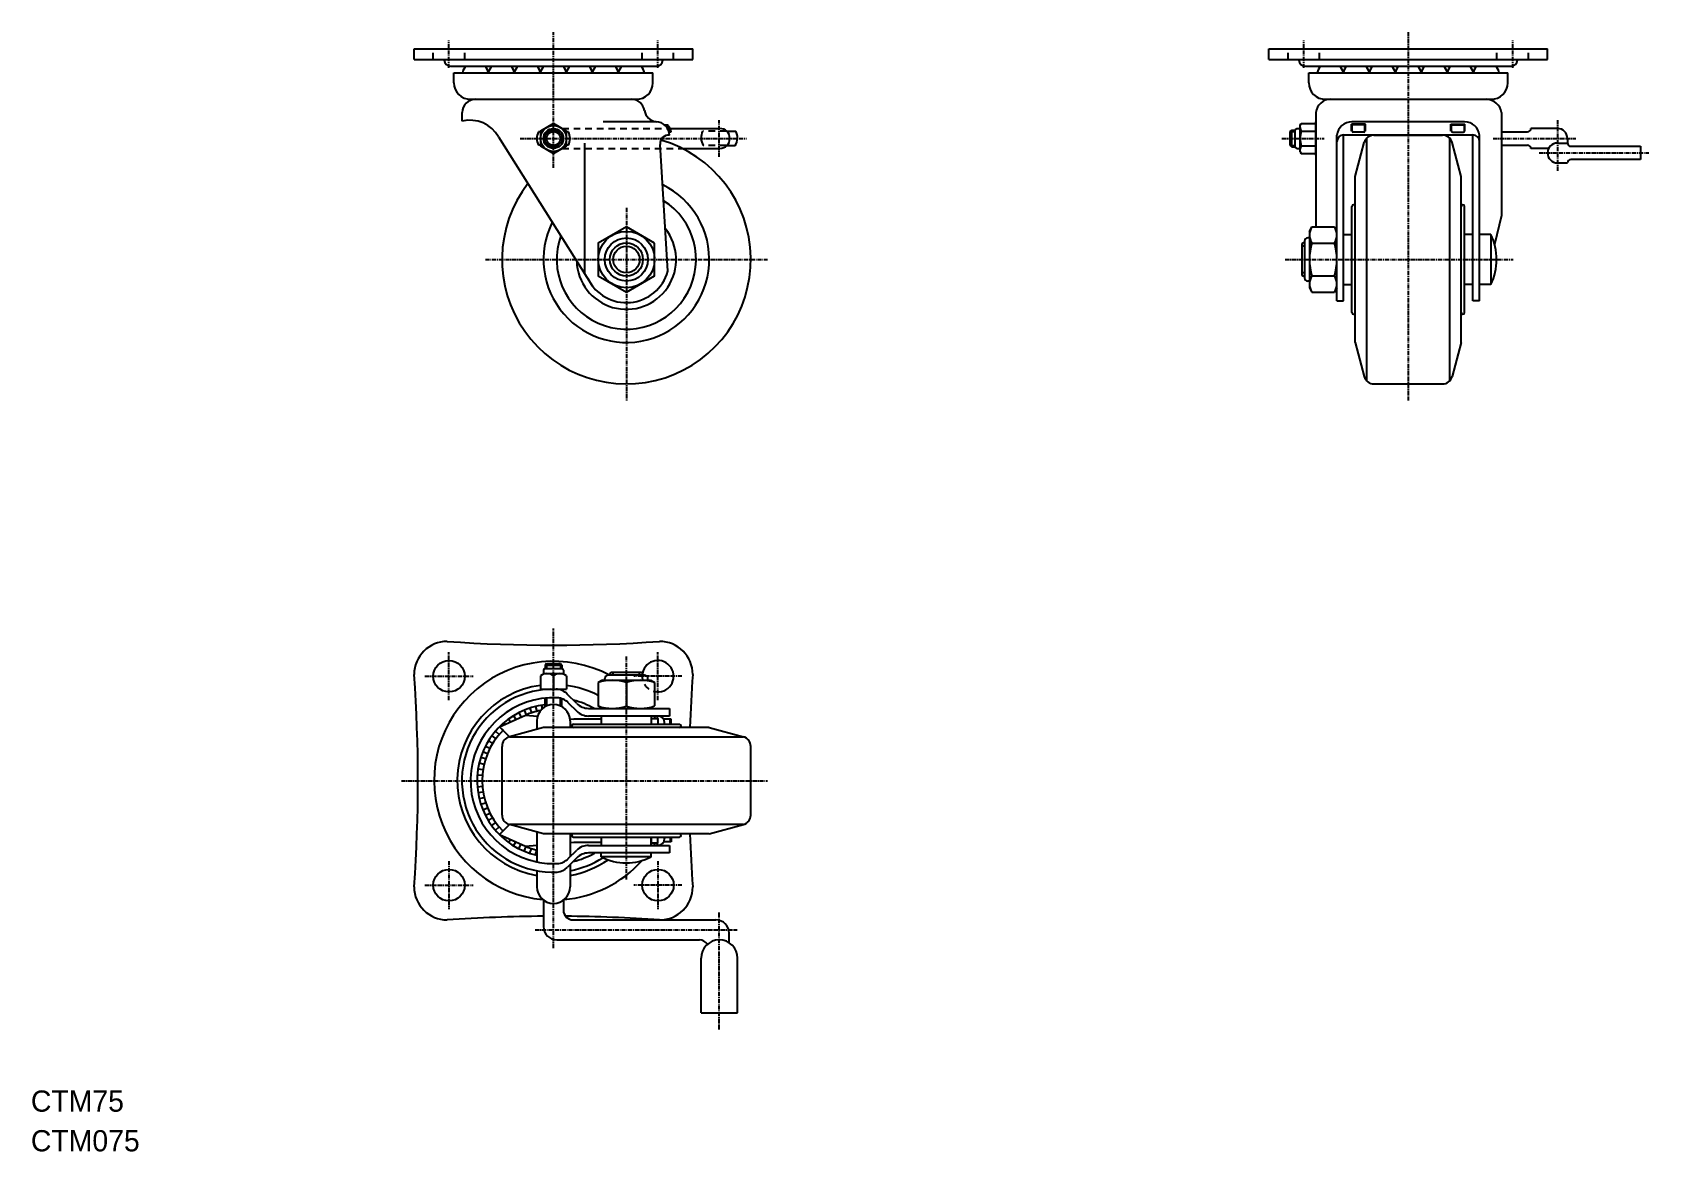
# Model space of a CAD drawing. Extents: x 0 to 488, y 0 to 337.
import ezdxf

# ---------------------------------------------------------------- set-up
doc = ezdxf.new("R2010")
doc.units = 0
doc.linetypes.add('CENTER', pattern=[2, 1.25, -0.25, 0.25, -0.25])
doc.linetypes.add('DASHED', pattern=[3.5, 2, -1.5])
doc.layers.get('0').update_dxf_attribs({"linetype": 'CONTINUOUS'})
doc.layers.add('CENTER', color=1, linetype='CENTER')

msp = doc.modelspace()

# ---------------------------------------------------------------- linework, layer by layer
at = {"color": 7, "linetype": 'CONTINUOUS'}
for p, q in [((115.57, 332.39), (199.57, 332.39)), ((115.57, 329.19), (115.57, 332.39)), ((373.33, 332.39), (457.33, 332.39)), ((373.33, 329.19), (373.33, 332.39)), ((457.33, 329.19), (457.33, 332.39)), ((115.57, 329.19), (199.57, 329.19)), ((124.58, 328.99), (124.58, 329.19)), ((126.57, 327.19), (188.57, 327.19)), ((190.56, 328.99), (190.56, 329.19)), ((190.56, 328.99), (190.56, 329.19)), ((373.33, 329.19), (457.33, 329.19)), ((382.34, 328.99), (382.34, 329.19)), ((384.33, 327.19), (446.33, 327.19)), ((448.32, 328.99), (448.32, 329.19)), ((127.57, 325.19), (187.57, 325.19)), ((127.57, 322.19), (127.57, 325.19)), ((187.57, 322.19), (187.57, 325.19)), ((385.33, 325.19), (445.33, 325.19)), ((385.33, 322.19), (385.33, 325.19)), ((445.33, 322.19), (445.33, 325.19)), ((132.57, 317.19), (182.57, 317.19)), ((390.33, 317.19), (440.33, 317.19)), ((130.07, 310.62), (130.07, 313.19)), ((387.46, 313.19), (387.46, 278.71)), ((443.46, 313.19), (443.46, 282.19)), ((153.67, 307.39), (153.07, 307.39)), ((162.07, 307.39), (161.47, 307.39)), ((188.57, 310.39), (172.57, 310.39)), ((191.78, 309.44), (191.16, 309.44)), ((191.64, 309.14), (191.48, 309.14)), ((192.03, 308.39), (192.38, 308.39)), ((192.71, 308.39), (207.76, 308.39)), ((193.08, 307.3), (192.77, 307.3)), ((209.82, 307.57), (212.57, 307.57)), ((379.76, 307.49), (380.26, 307.89)), ((379.76, 303.29), (379.76, 307.49)), ((380.26, 302.89), (380.26, 307.89)), ((380.26, 307.89), (381.26, 307.89)), ((381.26, 302.89), (381.26, 307.89)), ((381.76, 308.39), (382.76, 308.39)), ((382.76, 309.38), (383.06, 309.89)), ((382.76, 301.4), (382.76, 309.38)), ((383.06, 309.89), (387.46, 309.89)), ((383.06, 307.64), (387.46, 307.64)), ((387.46, 300.39), (387.46, 310.39)), ((402.44, 309.68), (398.21, 309.68)), ((398.21, 307.57), (398.21, 309.68)), ((432.33, 310.39), (398.33, 310.39)), ((402.25, 309.49), (398.41, 309.49)), ((398.41, 307.57), (398.41, 309.49)), ((401.93, 307.25), (398.73, 307.25)), ((402.25, 307.57), (402.25, 309.49)), ((402.44, 307.57), (402.44, 309.68)), ((428.21, 307.57), (428.21, 309.68)), ((428.21, 309.68), (432.44, 309.68)), ((428.41, 307.57), (428.41, 309.49)), ((428.41, 309.49), (432.25, 309.49)), ((428.73, 307.25), (431.93, 307.25)), ((432.25, 307.57), (432.25, 309.49)), ((432.44, 307.57), (432.44, 309.68)), ((443.46, 307.39), (451.33, 307.39)), ((460.33, 308.39), (452.33, 308.39)), ((452.33, 308.39), (452.33, 308.39)), ((141.05, 305.89), (169.32, 260.89)), ((153.67, 303.39), (153.07, 303.39)), ((162.07, 303.39), (161.47, 303.39)), ((167.07, 264.48), (167.07, 304)), ((192.08, 265.36), (189.79, 303.56)), ((196.42, 302.39), (207.76, 302.39)), ((209.87, 303.26), (212.4, 303.26)), ((379.76, 303.29), (380.26, 302.89)), ((380.26, 302.89), (381.26, 302.89)), ((381.76, 302.39), (382.76, 302.39)), ((383.06, 303.14), (387.46, 303.14)), ((393.83, 256.39), (393.83, 306.39)), ((395.83, 306.44), (434.83, 306.44)), ((395.83, 256.39), (395.83, 306.44)), ((399.33, 293.89), (402.08, 304.17)), ((402.74, 305.39), (402.74, 232.39)), ((404.98, 306.39), (425.68, 306.39)), ((408.79, 306.39), (422.24, 306.39)), ((427.74, 305.56), (427.74, 232.22)), ((431.33, 293.89), (428.57, 304.17)), ((434.83, 256.39), (434.83, 306.44)), ((436.83, 256.39), (436.83, 306.39)), ((443.46, 303.39), (451.33, 303.39)), ((457.66, 302.39), (452.33, 302.39)), ((452.33, 302.39), (452.33, 302.39)), ((460.33, 304.02), (463.33, 304.02)), ((463.33, 305.39), (463.33, 304.02)), ((464.33, 303.02), (485.33, 303.02)), ((485.33, 303.02), (485.33, 299.02)), ((382.76, 301.4), (383.06, 300.89)), ((383.06, 300.89), (387.46, 300.89)), ((460.33, 298.02), (463.33, 298.02)), ((463.33, 298.02), (463.33, 298.02)), ((485.33, 299.02), (464.33, 299.02)), ((399.33, 243.89), (399.33, 293.89)), ((431.33, 243.89), (431.33, 293.89)), ((398.33, 252.89), (398.33, 284.89)), ((432.33, 252.89), (432.33, 284.89)), ((385.54, 277.39), (386.29, 278.71)), ((386.29, 278.71), (393.07, 278.71)), ((393.83, 277.39), (393.07, 278.71)), ((443.46, 282.19), (441.35, 273.43)), ((383.24, 273.39), (383.24, 264.39)), ((384.04, 273.89), (383.74, 273.89)), ((384.04, 273.89), (383.99, 273.89)), ((384.04, 274.39), (384.04, 263.39)), ((385.54, 275.39), (385.04, 275.39)), ((385.54, 277.39), (385.54, 260.39)), ((386.29, 273.8), (393.07, 273.8)), ((395.83, 276.39), (398.33, 276.39)), ((434.83, 276.39), (432.33, 276.39)), ((440.24, 276.39), (436.96, 276.39)), ((440.24, 276.39), (440.24, 261.39)), ((384.04, 263.89), (383.74, 263.89)), ((384.04, 263.89), (383.99, 263.89)), ((386.29, 263.98), (393.07, 263.98)), ((385.54, 262.39), (385.04, 262.39)), ((385.54, 260.39), (386.29, 259.08)), ((386.29, 259.08), (393.07, 259.08)), ((393.83, 260.39), (393.07, 259.08)), ((395.83, 261.39), (398.33, 261.39)), ((434.83, 261.39), (432.33, 261.39)), ((440.24, 261.39), (436.96, 261.39)), ((393.83, 256.39), (395.83, 256.39)), ((436.83, 256.39), (434.83, 256.39)), ((399.33, 243.89), (402.08, 233.61)), ((431.33, 243.89), (428.57, 233.61)), ((404.98, 231.39), (425.68, 231.39)), ((155.47, 147.06), (155.07, 146.56)), ((155.07, 146.56), (160.07, 146.56)), ((155.07, 146.56), (155.07, 145.56)), ((155.47, 147.06), (159.67, 147.06)), ((159.67, 147.06), (160.07, 146.56)), ((160.07, 146.56), (160.07, 145.56)), ((153.67, 143.39), (153.67, 139.36)), ((154.57, 145.06), (154.57, 144.06)), ((154.57, 144.06), (160.57, 144.06)), ((155.07, 145.56), (160.07, 145.56)), ((155.93, 144.06), (159.19, 144.06)), ((157.57, 143.39), (157.57, 139.36)), ((160.57, 145.06), (160.57, 144.06)), ((161.47, 143.39), (161.47, 139.36)), ((172.32, 142.06), (171.07, 141.33)), ((172.32, 142.06), (186.82, 142.06)), ((173.07, 142.06), (173.07, 142.56)), ((185.07, 143.56), (174.07, 143.56)), ((174.57, 143.56), (174.57, 143.86)), ((184.07, 144.36), (175.07, 144.36)), ((184.57, 143.56), (184.57, 143.86)), ((184.57, 143.56), (184.57, 143.61)), ((186.07, 142.06), (186.07, 142.56)), ((186.82, 142.06), (188.07, 141.33)), ((153.67, 139.36), (161.47, 139.36)), ((155.07, 134.09), (155.07, 136.63)), ((160.07, 134.09), (160.07, 136.49)), ((164.61, 135.02), (161.74, 137.89)), ((171.07, 141.33), (171.07, 134.28)), ((179.57, 141.34), (179.57, 134.28)), ((188.07, 141.33), (188.07, 134.28)), ((147.13, 132.25), (147.81, 130.92)), ((148.77, 133.01), (149.34, 131.62)), ((150.46, 133.63), (150.93, 132.21)), ((152.2, 134.12), (152.55, 132.67)), ((153.97, 134.48), (154.14, 133.4)), ((162.06, 135.27), (164.61, 132.72)), ((168.14, 133.56), (192.57, 133.56)), ((172.32, 133.56), (171.07, 134.28)), ((186.82, 133.56), (188.07, 134.28)), ((192.57, 133.56), (192.57, 131.26)), ((141.31, 128.02), (149.13, 131.53)), ((144.32, 125.01), (141.31, 128.02)), ((141.31, 128.02), (142.37, 126.96)), ((142.63, 129.25), (143.02, 128.79)), ((144.05, 130.37), (144.66, 129.53)), ((154.57, 127.76), (144.29, 125.01)), ((145.55, 131.37), (146.25, 130.24)), ((149.13, 131.53), (152.79, 131.21)), ((152.57, 129.76), (152.57, 127.22)), ((204.57, 127.76), (154.57, 127.76)), ((162.53, 130.36), (163.68, 130.26)), ((162.57, 129.76), (162.57, 127.76)), ((163.57, 128.76), (195.57, 128.76)), ((172, 130.26), (163.68, 130.26)), ((192.57, 131.26), (168.14, 131.26)), ((172, 131.26), (172, 128.76)), ((179.57, 127.76), (179.57, 127.76)), ((187, 131.26), (187, 128.76)), ((187, 130.49), (189, 130.49)), ((189, 130.49), (189, 128.76)), ((193.07, 130.26), (190.8, 130.26)), ((191.07, 128.76), (191.07, 129.26)), ((192.07, 127.76), (192.07, 127.76)), ((192.77, 128.76), (192.77, 130.26)), ((193.07, 128.76), (193.07, 130.26)), ((204.57, 127.76), (214.85, 125.01)), ((137.08, 122.2), (138.41, 121.52)), ((137.96, 123.78), (139.24, 122.99)), ((138.96, 125.28), (140.18, 124.4)), ((140.08, 126.7), (141.22, 125.72)), ((142.07, 101.41), (142.07, 122.11)), ((144.32, 125.01), (214.85, 125.01)), ((217.07, 101.41), (217.07, 122.11)), ((135.21, 117.13), (136.66, 116.78)), ((135.7, 118.87), (137.12, 118.4)), ((136.32, 120.56), (137.71, 119.99)), ((134.64, 113.56), (136.14, 113.45)), ((134.85, 115.36), (136.33, 115.12)), ((134.57, 111.76), (136.07, 111.76)), ((134.64, 109.95), (136.14, 110.07)), ((134.85, 108.16), (136.33, 108.4)), ((135.21, 106.39), (136.66, 106.74)), ((135.7, 104.65), (137.12, 105.12)), ((136.32, 102.96), (137.71, 103.53)), ((137.08, 101.32), (138.41, 102)), ((137.96, 99.74), (139.24, 100.53)), ((138.96, 98.24), (140.18, 99.12)), ((140.08, 96.82), (141.22, 97.8)), ((144.32, 98.51), (141.31, 95.5)), ((214.85, 98.51), (144.29, 98.51)), ((154.57, 95.76), (144.29, 98.51)), ((204.57, 95.76), (214.85, 98.51)), ((141.31, 95.5), (149.13, 91.99)), ((142.63, 94.27), (143.02, 94.73)), ((144.05, 93.15), (144.66, 93.99)), ((145.55, 92.15), (146.25, 93.28)), ((152.57, 96.3), (152.57, 87.26)), ((204.57, 95.76), (154.57, 95.76)), ((162.57, 95.76), (162.57, 88.76)), ((162.57, 93.16), (163.68, 93.26)), ((163.57, 94.76), (195.57, 94.76)), ((163.68, 93.26), (172, 93.26)), ((172, 94.76), (172, 92.26)), ((187, 94.76), (187, 92.26)), ((187, 92.28), (187, 94.76)), ((187, 93.06), (189, 93.06)), ((189, 93.06), (189, 94.76)), ((193.07, 93.28), (190.8, 93.28)), ((191.07, 94.76), (191.07, 94.28)), ((192.77, 94.76), (192.77, 93.28)), ((193.07, 94.76), (193.07, 93.28)), ((147.13, 91.27), (147.81, 92.6)), ((148.77, 90.51), (149.34, 91.9)), ((149.13, 91.99), (152.57, 92.29)), ((150.46, 89.88), (150.93, 91.31)), ((152.2, 89.39), (152.55, 90.85)), ((164.61, 88.49), (161.74, 85.63)), ((162.06, 88.25), (164.61, 90.79)), ((168.14, 92.26), (192.57, 92.26)), ((192.57, 89.96), (168.14, 89.96)), ((172, 88.8), (172, 89.96)), ((187, 88.8), (172, 88.8)), ((187, 88.8), (187, 89.96)), ((192.57, 92.26), (192.57, 89.96)), ((152.57, 84.63), (152.57, 79.76)), ((162.57, 86.46), (162.57, 79.76)), ((154.57, 75.76), (154.57, 67.76)), ((160.57, 75.76), (160.57, 72.76)), ((163.57, 69.76), (206.57, 69.76)), ((158.57, 63.76), (201.57, 63.76)), ((210.57, 62.87), (210.57, 65.76)), ((202.07, 41.76), (202.07, 58.26)), ((213.07, 41.76), (213.07, 58.26)), ((202.07, 41.76), (213.07, 41.76))]:
    msp.add_line(p, q, dxfattribs=at)
at = {"color": 3, "linetype": 'DASHED'}
for p, q in [((121.32, 329.19), (121.32, 332.39)), ((130.82, 329.19), (130.82, 332.39)), ((184.32, 329.19), (184.32, 332.39)), ((193.82, 329.19), (193.82, 332.39)), ((379.08, 329.19), (379.08, 332.39)), ((388.58, 329.19), (388.58, 332.39)), ((442.08, 329.19), (442.08, 332.39)), ((451.58, 329.19), (451.58, 332.39)), ((160.17, 308.39), (192.03, 308.39)), ((209.82, 307.57), (202.57, 307.57)), ((160.17, 302.39), (196.42, 302.39)), ((209.87, 303.26), (202.76, 303.26))]:
    msp.add_line(p, q, dxfattribs=at)
msp.add_line((199.57, 329.19), (199.57, 332.39))
at = {"color": 3, "linetype": 'CONTINUOUS'}
for p, q in [((379.76, 307.49), (381.26, 307.49)), ((379.76, 303.29), (381.26, 303.29)), ((384.04, 272.89), (383.24, 272.89)), ((384.04, 264.89), (383.24, 264.89)), ((155.47, 147.06), (155.47, 145.56)), ((159.67, 147.06), (159.67, 145.56)), ((175.57, 143.56), (175.57, 144.36)), ((183.57, 143.56), (183.57, 144.36)), ((155.47, 136.67), (155.47, 134.3)), ((159.67, 134.3), (159.67, 136.6))]:
    msp.add_line(p, q, dxfattribs=at)
at = {"color": 7, "linetype": 'CONTINUOUS'}
for points in [[(161.47, 307.64), (157.57, 309.89), (153.67, 307.64), (153.67, 303.14), (157.57, 300.89), (161.47, 303.14)], [(188.07, 273.8), (179.57, 278.71), (171.07, 273.8), (171.07, 263.98), (179.57, 259.08), (188.07, 263.98)]]:
    msp.add_lwpolyline(points, close=True, dxfattribs=at)
for centre, radius in [((157.57, 305.39), 3.9), ((157.57, 305.39), 3), ((157.57, 305.39), 2.5), ((179.57, 268.89), 8.5), ((179.57, 268.89), 6.5), ((179.57, 268.89), 5), ((126.07, 143.26), 4.75), ((126.07, 80.26), 4.75), ((189.07, 80.26), 4.75)]:
    msp.add_circle(centre, radius, dxfattribs=at)
at = {"color": 3, "linetype": 'CONTINUOUS'}
for centre, radius in [((157.57, 305.39), 2.1), ((179.57, 268.89), 4)]:
    msp.add_circle(centre, radius, dxfattribs=at)
at = {"color": 7, "linetype": 'CONTINUOUS'}
for centre, radius, start, end in [((126.57, 329.19), 2, 185.7392, 270), ((134.06, 324.39), 4, 135.573, 168.463), ((134.06, 324.39), 4, 11.537, 44.427), ((141.89, 324.39), 4, 135.573, 168.463), ((141.89, 324.39), 4, 11.537, 44.427), ((149.73, 324.39), 4, 135.573, 168.463), ((149.73, 324.39), 4, 11.537, 44.427), ((157.57, 324.39), 4, 135.573, 168.463), ((157.57, 324.39), 4, 11.537, 44.427), ((165.41, 324.39), 4, 135.573, 168.463), ((165.41, 324.39), 4, 11.537, 44.427), ((173.25, 324.39), 4, 135.573, 168.463), ((173.25, 324.39), 4, 11.537, 44.427), ((181.09, 324.39), 4, 135.573, 168.463), ((181.09, 324.39), 4, 11.537, 44.427), ((188.57, 329.19), 2, 270, 354.2608), ((384.33, 329.19), 2, 185.7392, 270), ((391.81, 324.39), 4, 135.573, 168.463), ((391.81, 324.39), 4, 11.537, 44.427), ((399.65, 324.39), 4, 135.573, 168.463), ((399.65, 324.39), 4, 11.537, 44.427), ((407.49, 324.39), 4, 135.573, 168.463), ((407.49, 324.39), 4, 11.537, 44.427), ((415.33, 324.39), 4, 135.573, 168.463), ((415.33, 324.39), 4, 11.537, 44.427), ((423.17, 324.39), 4, 135.573, 168.463), ((423.17, 324.39), 4, 11.537, 44.427), ((431, 324.39), 4, 135.573, 168.463), ((431, 324.39), 4, 11.537, 44.427), ((438.84, 324.39), 4, 135.573, 168.463), ((438.84, 324.39), 4, 11.537, 44.427), ((446.33, 329.19), 2, 270, 354.2608), ((132.57, 322.19), 5, 180, 270), ((182.57, 322.19), 5, 270, 0), ((390.33, 322.19), 5, 180, 270), ((440.33, 322.19), 5, 270, 0), ((134.07, 313.19), 4, 90, 180), ((181.07, 313.19), 4, 8.6269, 90), ((391.89, 312.74), 4.45, 89.104, 174.1631), ((438.8, 312.47), 4.72, 8.7711, 89.6429), ((189.03, 314.42), 4.05, 188.9101, 263.4862), ((132.39, 300.89), 10, 30, 103.4046), ((156.82, 305.39), 4.25, 151.9275, 208.0725), ((158.32, 305.39), 4.25, 331.9275, 28.0725), ((188.57, 306.39), 4, 359.7447, 90), ((191.64, 308.64), 0.5, 36.224, 90.0151), ((191.78, 308.94), 0.5, 38.3807, 90.0151), ((188.57, 306.39), 4.3, 12.1618, 36.224), ((188.57, 306.39), 4.6, 11.3568, 38.3807), ((207.76, 305.39), 3, 270, 90), ((208.82, 305.55), 4.25, 327.3286, 28.2699), ((381.76, 307.89), 0.5, 90, 180), ((384.66, 308.66), 1.9, 180, 212.3604), ((391.48, 305.39), 8.71, 165.0258, 194.9742), ((398.26, 305.94), 4.45, 89.104, 174.1631), ((398.73, 307.57), 0.32, 180, 270), ((401.93, 307.57), 0.32, 270, 0), ((428.73, 307.57), 0.32, 180, 270), ((431.93, 307.57), 0.32, 270, 0), ((432.4, 305.94), 4.45, 5.8369, 90.896), ((451.33, 308.39), 1, 270, 0), ((460.33, 305.39), 3, 0, 90), ((179.57, 268.89), 37.5, 142.3159, 73.8657), ((192.27, 303.89), 2.5, 83.1544, 187.5), ((381.76, 302.89), 0.5, 180, 270), ((384.66, 302.12), 1.9, 147.6396, 180), ((395.83, 304.44), 2, 90, 180), ((404.98, 303.39), 3, 90, 165), ((425.68, 303.39), 3, 15, 90), ((434.83, 304.44), 2, 0, 90), ((451.33, 302.39), 1, 0, 90), ((460.33, 301.02), 3, 90, 270), ((464.33, 304.02), 1, 180, 270), ((464.33, 298.02), 1, 90, 180), ((179.57, 268.89), 25, 153.2936, 64.0138), ((179.57, 268.89), 21, 160.1549, 57.649), ((398.83, 284.89), 0.5, 0, 180), ((431.83, 284.89), 0.5, 0, 180), ((179.57, 268.89), 15, 181.7034, 38.4923), ((389.88, 276.25), 4.34, 145.589, 214.4111), ((389.49, 276.25), 4.34, 325.5889, 34.411), ((383.74, 273.39), 0.5, 90, 180), ((385.04, 274.39), 1, 90, 180), ((401.78, 268.89), 16.24, 162.412, 197.588), ((377.59, 268.89), 16.24, 342.412, 17.588), ((424.75, 268.89), 17.21, 334.1605, 25.8395), ((179.57, 268.89), 13, 206.3043, 344.2328), ((383.74, 264.39), 0.5, 180, 270), ((385.04, 263.39), 1, 180, 270), ((389.88, 261.53), 4.34, 145.5889, 214.411), ((389.49, 261.53), 4.34, 325.589, 34.4111), ((398.83, 252.89), 0.5, 180, 0), ((431.83, 252.89), 0.5, 180, 0), ((404.98, 234.39), 3, 195, 270), ((425.68, 234.39), 3, 270, 345), ((125.57, 143.76), 10, 90, 180), ((157.57, 602.26), 449.64, 265.9189, 274.0811), ((189.57, 143.76), 10, 0, 90), ((157.57, 111.77), 36, 61.9962, 264.9068), ((189.07, 143.26), 4.75, 257.8468, 168.3746), ((-332.93, 111.76), 449.64, 355.9189, 4.0811), ((155.62, 140.89), 3.17, 52.0823, 127.9177), ((155.07, 145.06), 0.5, 90, 180), ((159.52, 140.89), 3.17, 52.0823, 127.9177), ((160.07, 145.06), 0.5, 0, 90), ((175.33, 129.18), 12.87, 70.7785, 109.3284), ((174.07, 142.56), 1, 90, 180), ((175.07, 143.86), 0.5, 90, 180), ((183.81, 129.18), 12.87, 70.6716, 109.2215), ((184.07, 143.86), 0.5, 0, 90), ((185.07, 142.56), 1, 0, 90), ((648.07, 111.76), 449.64, 175.9189, 177.9608), ((157.57, 111.76), 29, 97.7287, 260.0718), ((157.57, 111.77), 27.6, 91.7333, 272.431), ((157.57, 111.76), 25, 87.2729, 258.463), ((158.21, 134.35), 5, 45, 88.3825), ((158.52, 131.74), 5, 45, 87.2729), ((157.57, 111.77), 29, 62.2563, 82.2713), ((157.57, 111.76), 23, 96.2401, 257.4441), ((157.57, 111.76), 21.5, 100.4141, 113.1214), ((157.57, 129.76), 5, 0, 180), ((157.57, 111.76), 25, 60.6919, 76.0171), ((168.14, 138.56), 5, 225, 270), ((168.14, 136.26), 5, 225, 270), ((175.33, 146.43), 12.87, 250.6716, 289.2215), ((183.81, 146.43), 12.87, 250.7785, 289.3284), ((157.57, 111.76), 21.5, 135, 225), ((163.57, 128.26), 0.5, 90, 270), ((157.57, 111.87), 36, 31.135, 32.5849), ((188, 130.48), 1, 0.2217, 51.0418), ((189.07, 129.26), 2, 0, 90), ((195.57, 128.26), 0.5, 270, 90), ((145.07, 122.11), 3, 105, 180), ((214.07, 122.11), 3, 360, 75), ((145.07, 101.41), 3, 180, 255), ((214.07, 101.41), 3, 285, 0), ((163.57, 95.26), 0.5, 90, 270), ((157.57, 111.67), 36, 327.4151, 328.865), ((188, 93.06), 1, 308.9582, 359.7783), ((189.07, 94.28), 2, 270, 0), ((195.57, 95.26), 0.5, 270, 90), ((648.07, 111.76), 449.64, 182.0392, 184.0811), ((157.57, 111.76), 21.5, 246.8786, 256.5523), ((158.52, 91.78), 5, 272.7271, 315), ((157.57, 111.77), 27.6, 280.4373, 302.7147), ((157.57, 111.77), 29, 279.9531, 304.6046), ((157.57, 111.67), 25, 283.8118, 299.711), ((168.14, 87.26), 5, 90, 135), ((168.14, 84.96), 5, 90, 135), ((179.5, 103.17), 16.21, 242.4373, 297.5627), ((157.57, 111.76), 25, 258.463, 272.7271), ((158.21, 89.17), 5, 276.1162, 315), ((157.57, 111.77), 36, 275.0933, 318.0275), ((125.57, 79.76), 10, 180, 270), ((157.57, 79.76), 5, 180, 0), ((189.57, 79.76), 10, 270, 0), ((157.57, -378.74), 449.64, 90.3823, 94.0811), ((163.57, 72.76), 3, 180, 270), ((157.57, -378.74), 449.64, 85.9189, 89.5339), ((206.57, 65.76), 4, 0, 90), ((158.57, 67.76), 4, 180, 270), ((201.57, 60.76), 3, 34.8012, 90), ((207.57, 58.26), 5.5, 0, 180)]:
    msp.add_arc(centre, radius, start, end, dxfattribs=at)
at = {"color": 3}
msp.add_arc((206.32, 305.57), 4.25, 151.984, 212.9378, dxfattribs=at)
at = {"color": 3, "linetype": 'DASHED'}
msp.add_arc((189.07, 143.26), 4.75, 168.3746, 257.8468, dxfattribs=at)
at = {"layer": 'CENTER', "color": 1, "linetype": 'CENTER'}
for p, q in [((157.57, 296.49), (157.57, 337.39)), ((415.33, 337.39), (415.33, 226.39)), ((126.07, 326.69), (126.07, 334.89)), ((189.07, 326.69), (189.07, 334.89)), ((383.83, 326.69), (383.83, 334.89)), ((446.83, 326.69), (446.83, 334.89)), ((207.57, 299.89), (207.57, 310.89)), ((460.33, 310.89), (460.33, 295.52)), ((147.57, 305.39), (215.76, 305.39)), ((377.26, 305.39), (389.96, 305.39)), ((440.96, 305.39), (465.83, 305.39)), ((454.83, 301.02), (487.83, 301.02)), ((179.57, 284.48), (179.57, 226.39)), ((137.07, 268.89), (222.07, 268.89)), ((378.24, 268.89), (446.96, 268.89)), ((157.57, 61.28), (157.57, 157.62)), ((126.07, 136.01), (126.07, 150.51)), ((179.57, 81.96), (179.57, 149.36)), ((189.07, 136.01), (189.07, 150.51)), ((118.82, 143.26), (133.32, 143.26)), ((196.32, 143.26), (181.82, 143.26)), ((111.71, 111.76), (222.07, 111.76)), ((126.07, 87.51), (126.07, 73.01)), ((189.07, 87.51), (189.07, 73.01)), ((118.82, 80.26), (133.32, 80.26)), ((196.32, 80.26), (181.82, 80.26)), ((207.57, 36.76), (207.57, 72.18)), ((152.07, 66.76), (212.99, 66.76))]:
    msp.add_line(p, q, dxfattribs=at)

# ---------------------------------------------------------------- texts
for s, p in [('CTM75', (0, 11.96)), ('CTM075', (0, 0))]:
    msp.add_text(s, height=6.4).set_placement(p)

doc.saveas('drawing.dxf')
